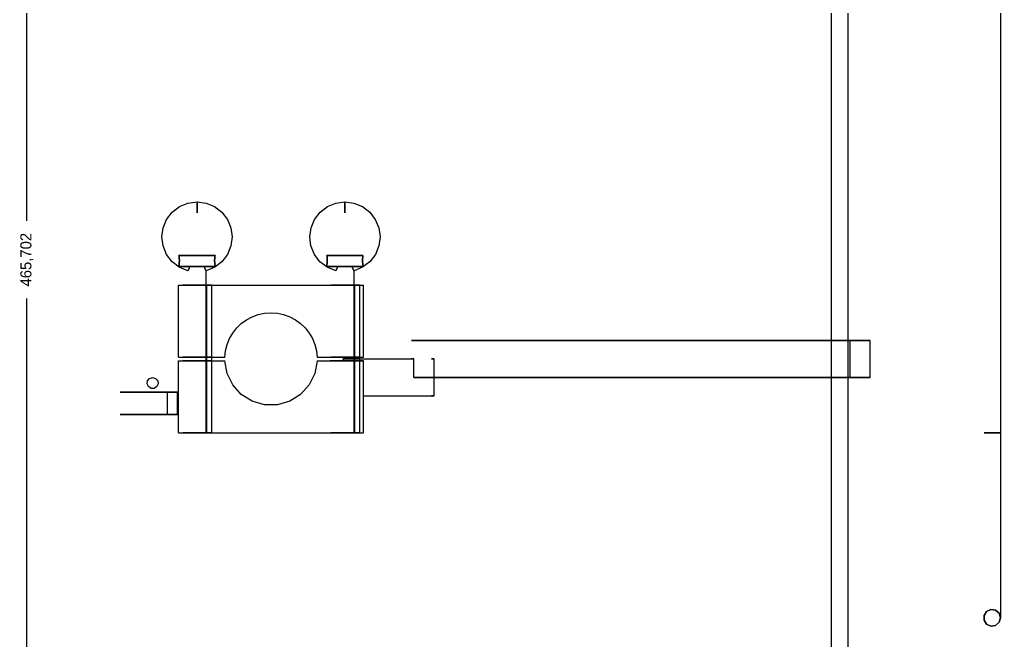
# Model space of a CAD drawing. Header units: millimetres. Extents: x -27 to 709, y -1034 to 466.
# Drawn here: x -27 to 238.2, y -797.8 to -629.9 of the extents above; entities that cross this region are included whole.
import ezdxf

# ---------------------------------------------------------------- set-up
doc = ezdxf.new("R2010")
doc.units = ezdxf.units.MM
doc.layers.add('DIMENSIONS', color=7, linetype='Continuous')
doc.layers.add('XZ_SIDE', color=7, linetype='Continuous')
doc.dimstyles.get("Standard").update_dxf_attribs({"dimtxt": 2.5, "dimasz": 2.5, "dimexe": 1.25, "dimexo": 0.625, "dimtad": 1, "dimcen": 2.5, "dimazin": 3, "dimtfac": 1, "dimtmove": 0, "dimatfit": 3})

# ---------------------------------------------------------------- blocks, each defined once
blk = doc.blocks.new('_CLOSEDFILLED')
at = {"color": 0, "linetype": 'BYBLOCK'}
blk.add_solid([(-1, 0.164), (0, 0), (-1, -0.164)], dxfattribs=at)
blk = doc.blocks.new('*D4')
for p, q in [((0, -462), (-25, -462)), ((-25, -684.35), (-25, -465)), ((-25, -924.7), (-25, -705.35)), ((0, -927.7), (-25, -927.7))]:
    blk.add_line(p, q)
at = {"layer": 'Defpoints'}
for p in [(0, -462), (-25, -927.7), (0, -927.7)]:
    blk.add_point(p, dxfattribs=at)
at = {"layer": 'DIMENSIONS', "xscale": 3, "yscale": 3}
for p, rotation in [((-25, -462), 90), ((-25, -927.7), 270)]:
    blk.add_blockref('_CLOSEDFILLED', p, dxfattribs=dict(at, rotation=rotation))
at = {"layer": 'DIMENSIONS', "insert": (-25, -694.85), "char_height": 3, "attachment_point": 5, "rotation": 90}
blk.add_mtext('465,702', dxfattribs=at)

msp = doc.modelspace()

# ---------------------------------------------------------------- linework, layer by layer
at = {"layer": 'XZ_SIDE'}
for points in [[(197, -521.702), (197, -821.702)], [(192.5, -540.802), (192.5, -802.602)], [(238.25, -581.702), (238.25, -741.702)], [(18.5, -697.8672), (16.2164, -696.9098), (14.2578, -695.3948), (12.7573, -693.4251), (11.8167, -691.1345), (11.5, -688.6787), (11.8287, -686.2245), (12.7805, -683.9386), (14.2907, -681.9763), (16.2567, -680.4709), (18.545, -679.5247), (21, -679.202)], [(21, -679.202), (21, -679.4401), (21, -680.0789), (21, -680.9155), (21, -681.6843), (21, -682.1412), (21, -682.1412), (21, -681.6843), (21, -680.9155), (21, -680.0789), (21, -679.4401), (21, -679.202)], [(21, -679.202), (23.455, -679.5247), (25.7433, -680.4709), (27.7093, -681.9763), (29.2195, -683.9386), (30.1713, -686.2245), (30.5, -688.6787), (30.1833, -691.1345), (29.2427, -693.4251), (27.7422, -695.3948), (25.7836, -696.9098), (23.5, -697.8672)], [(58.5, -697.8672), (56.2164, -696.9098), (54.2578, -695.3948), (52.7573, -693.4251), (51.8167, -691.1345), (51.5, -688.6787), (51.8287, -686.2245), (52.7805, -683.9386), (54.2907, -681.9763), (56.2567, -680.4709), (58.545, -679.5247), (61, -679.202)], [(61, -679.202), (61, -679.4401), (61, -680.0789), (61, -680.9155), (61, -681.6843), (61, -682.1412), (61, -682.1412), (61, -681.6843), (61, -680.9155), (61, -680.0789), (61, -679.4401), (61, -679.202)], [(61, -679.202), (63.455, -679.5247), (65.7433, -680.4709), (67.7093, -681.9763), (69.2195, -683.9386), (70.1713, -686.2245), (70.5, -688.6787), (70.1833, -691.1345), (69.2427, -693.4251), (67.7422, -695.3948), (65.7836, -696.9098), (63.5, -697.8672)], [(16.1234, -693.702), (16.1581, -693.9861), (16.1888, -694.284), (16.2128, -694.5926), (16.2273, -694.909), (16.2296, -695.229), (16.2175, -695.5465), (16.1906, -695.8519), (16.1511, -696.1329), (16.1046, -696.3759), (16.059, -696.5686), (16.0229, -696.702)], [(16.0229, -696.702), (16.059, -696.5686), (16.1046, -696.3759), (16.1511, -696.1329), (16.1906, -695.8519), (16.2175, -695.5465), (16.2296, -695.229), (16.2273, -694.909), (16.2128, -694.5926), (16.1888, -694.284), (16.1581, -693.9861), (16.1234, -693.702)], [(16.1234, -693.702), (16.3256, -693.702), (16.5074, -693.702), (16.6611, -693.702), (16.776, -693.702), (16.8386, -693.702), (16.8386, -693.702), (16.776, -693.702), (16.6611, -693.702), (16.5074, -693.702), (16.3256, -693.702), (16.1234, -693.702)], [(25.8766, -693.702), (25.463, -693.702), (24.7825, -693.702), (23.8759, -693.702), (22.7973, -693.702), (21.6113, -693.702), (20.3887, -693.702), (19.2027, -693.702), (18.1241, -693.702), (17.2175, -693.702), (16.537, -693.702), (16.1234, -693.702)], [(16.1234, -693.702), (16.537, -693.702), (17.2175, -693.702), (18.1241, -693.702), (19.2027, -693.702), (20.3887, -693.702), (21.6113, -693.702), (22.7973, -693.702), (23.8759, -693.702), (24.7825, -693.702), (25.463, -693.702), (25.8766, -693.702)], [(25.8766, -693.702), (25.6744, -693.702), (25.4926, -693.702), (25.3389, -693.702), (25.224, -693.702), (25.1614, -693.702), (25.1614, -693.702), (25.224, -693.702), (25.3389, -693.702), (25.4926, -693.702), (25.6744, -693.702), (25.8766, -693.702)], [(25.9771, -696.702), (25.941, -696.5686), (25.8954, -696.3759), (25.8489, -696.1329), (25.8094, -695.8519), (25.7825, -695.5465), (25.7704, -695.229), (25.7727, -694.909), (25.7872, -694.5926), (25.8112, -694.284), (25.8419, -693.9861), (25.8766, -693.702)], [(25.8766, -693.702), (25.8419, -693.9861), (25.8112, -694.284), (25.7872, -694.5926), (25.7727, -694.909), (25.7704, -695.229), (25.7825, -695.5465), (25.8094, -695.8519), (25.8489, -696.1329), (25.8954, -696.3759), (25.941, -696.5686), (25.9771, -696.702)], [(56.1234, -693.702), (56.1581, -693.9861), (56.1888, -694.284), (56.2128, -694.5926), (56.2273, -694.909), (56.2296, -695.229), (56.2175, -695.5465), (56.1906, -695.8519), (56.1511, -696.1329), (56.1046, -696.3759), (56.059, -696.5686), (56.0229, -696.702)], [(56.0229, -696.702), (56.059, -696.5686), (56.1046, -696.3759), (56.1511, -696.1329), (56.1906, -695.8519), (56.2175, -695.5465), (56.2296, -695.229), (56.2273, -694.909), (56.2128, -694.5926), (56.1888, -694.284), (56.1581, -693.9861), (56.1234, -693.702)], [(56.1234, -693.702), (56.3256, -693.702), (56.5074, -693.702), (56.6611, -693.702), (56.776, -693.702), (56.8386, -693.702), (56.8386, -693.702), (56.776, -693.702), (56.6611, -693.702), (56.5074, -693.702), (56.3256, -693.702), (56.1234, -693.702)], [(65.8766, -693.702), (65.463, -693.702), (64.7825, -693.702), (63.8759, -693.702), (62.7973, -693.702), (61.6113, -693.702), (60.3887, -693.702), (59.2027, -693.702), (58.1241, -693.702), (57.2175, -693.702), (56.537, -693.702), (56.1234, -693.702)], [(56.1234, -693.702), (56.537, -693.702), (57.2175, -693.702), (58.1241, -693.702), (59.2027, -693.702), (60.3887, -693.702), (61.6113, -693.702), (62.7973, -693.702), (63.8759, -693.702), (64.7825, -693.702), (65.463, -693.702), (65.8766, -693.702)], [(65.8766, -693.702), (65.6744, -693.702), (65.4926, -693.702), (65.3389, -693.702), (65.224, -693.702), (65.1614, -693.702), (65.1614, -693.702), (65.224, -693.702), (65.3389, -693.702), (65.4926, -693.702), (65.6744, -693.702), (65.8766, -693.702)], [(65.9771, -696.702), (65.941, -696.5686), (65.8954, -696.3759), (65.8489, -696.1329), (65.8094, -695.8519), (65.7825, -695.5465), (65.7704, -695.229), (65.7727, -694.909), (65.7872, -694.5926), (65.8112, -694.284), (65.8419, -693.9861), (65.8766, -693.702)], [(65.8766, -693.702), (65.8419, -693.9861), (65.8112, -694.284), (65.7872, -694.5926), (65.7727, -694.909), (65.7704, -695.229), (65.7825, -695.5465), (65.8094, -695.8519), (65.8489, -696.1329), (65.8954, -696.3759), (65.941, -696.5686), (65.9771, -696.702)], [(18.9844, -696.702), (18.691, -696.702), (18.3979, -696.702), (18.1056, -696.702), (17.8147, -696.702), (17.5261, -696.702), (17.2411, -696.702), (16.9621, -696.702), (16.6925, -696.702), (16.4384, -696.702), (16.2096, -696.702), (16.0229, -696.702)], [(25.9771, -696.702), (25.6726, -696.702), (25.0339, -696.702), (24.1069, -696.702), (22.9577, -696.702), (21.6685, -696.702), (20.3315, -696.702), (19.0423, -696.702), (17.8931, -696.702), (16.9661, -696.702), (16.3274, -696.702), (16.0229, -696.702)], [(16.0229, -696.702), (16.2096, -696.702), (16.4384, -696.702), (16.6925, -696.702), (16.9621, -696.702), (17.2411, -696.702), (17.5261, -696.702), (17.8147, -696.702), (18.1056, -696.702), (18.3979, -696.702), (18.691, -696.702), (18.9844, -696.702)], [(16.0229, -696.702), (16.3274, -696.702), (16.9661, -696.702), (17.8931, -696.702), (19.0423, -696.702), (20.3315, -696.702), (21.6685, -696.702), (22.9577, -696.702), (24.1069, -696.702), (25.0339, -696.702), (25.6726, -696.702), (25.9771, -696.702)], [(18.5, -697.8672), (18.5074, -697.8564), (18.5291, -697.8242), (18.564, -697.7712), (18.6102, -697.6981), (18.6652, -697.6057), (18.726, -697.4949), (18.7892, -697.3665), (18.851, -697.2214), (18.9071, -697.0607), (18.9529, -696.8866), (18.9844, -696.702)], [(18.9844, -696.702), (18.9529, -696.8866), (18.9071, -697.0607), (18.851, -697.2214), (18.7892, -697.3665), (18.726, -697.4949), (18.6652, -697.6057), (18.6102, -697.6981), (18.564, -697.7712), (18.5291, -697.8242), (18.5074, -697.8564), (18.5, -697.8672)], [(23.0156, -696.702), (22.7354, -696.702), (22.4049, -696.702), (22.0336, -696.702), (21.6324, -696.702), (21.2129, -696.702), (20.7871, -696.702), (20.3676, -696.702), (19.9664, -696.702), (19.5951, -696.702), (19.2646, -696.702), (18.9844, -696.702)], [(18.9844, -696.702), (19.2646, -696.702), (19.5951, -696.702), (19.9664, -696.702), (20.3676, -696.702), (20.7871, -696.702), (21.2129, -696.702), (21.6324, -696.702), (22.0336, -696.702), (22.4049, -696.702), (22.7354, -696.702), (23.0156, -696.702)], [(23.0156, -696.702), (23.0471, -696.8866), (23.0929, -697.0607), (23.149, -697.2214), (23.2108, -697.3665), (23.274, -697.4949), (23.3348, -697.6057), (23.3898, -697.6981), (23.436, -697.7712), (23.4709, -697.8242), (23.4926, -697.8564), (23.5, -697.8672)], [(23.5, -697.8672), (23.4926, -697.8564), (23.4709, -697.8242), (23.436, -697.7712), (23.3898, -697.6981), (23.3348, -697.6057), (23.274, -697.4949), (23.2108, -697.3665), (23.149, -697.2214), (23.0929, -697.0607), (23.0471, -696.8866), (23.0156, -696.702)], [(25.9771, -696.702), (25.7904, -696.702), (25.5616, -696.702), (25.3075, -696.702), (25.0379, -696.702), (24.7589, -696.702), (24.4739, -696.702), (24.1853, -696.702), (23.8944, -696.702), (23.6021, -696.702), (23.309, -696.702), (23.0156, -696.702)], [(23.0156, -696.702), (23.309, -696.702), (23.6021, -696.702), (23.8944, -696.702), (24.1853, -696.702), (24.4739, -696.702), (24.7589, -696.702), (25.0379, -696.702), (25.3075, -696.702), (25.5616, -696.702), (25.7904, -696.702), (25.9771, -696.702)], [(58.9844, -696.702), (58.691, -696.702), (58.3979, -696.702), (58.1056, -696.702), (57.8147, -696.702), (57.5261, -696.702), (57.2411, -696.702), (56.9621, -696.702), (56.6925, -696.702), (56.4384, -696.702), (56.2096, -696.702), (56.0229, -696.702)], [(65.9771, -696.702), (65.6726, -696.702), (65.0339, -696.702), (64.1069, -696.702), (62.9577, -696.702), (61.6685, -696.702), (60.3315, -696.702), (59.0423, -696.702), (57.8931, -696.702), (56.9661, -696.702), (56.3274, -696.702), (56.0229, -696.702)], [(56.0229, -696.702), (56.2096, -696.702), (56.4384, -696.702), (56.6925, -696.702), (56.9621, -696.702), (57.2411, -696.702), (57.5261, -696.702), (57.8147, -696.702), (58.1056, -696.702), (58.3979, -696.702), (58.691, -696.702), (58.9844, -696.702)], [(56.0229, -696.702), (56.3274, -696.702), (56.9661, -696.702), (57.8931, -696.702), (59.0423, -696.702), (60.3315, -696.702), (61.6685, -696.702), (62.9577, -696.702), (64.1069, -696.702), (65.0339, -696.702), (65.6726, -696.702), (65.9771, -696.702)], [(58.5, -697.8672), (58.5074, -697.8564), (58.5291, -697.8242), (58.564, -697.7712), (58.6102, -697.6981), (58.6652, -697.6057), (58.726, -697.4949), (58.7892, -697.3665), (58.851, -697.2214), (58.9071, -697.0607), (58.9529, -696.8866), (58.9844, -696.702)], [(58.9844, -696.702), (58.9529, -696.8866), (58.9071, -697.0607), (58.851, -697.2214), (58.7892, -697.3665), (58.726, -697.4949), (58.6652, -697.6057), (58.6102, -697.6981), (58.564, -697.7712), (58.5291, -697.8242), (58.5074, -697.8564), (58.5, -697.8672)], [(63.0156, -696.702), (62.7354, -696.702), (62.4049, -696.702), (62.0336, -696.702), (61.6324, -696.702), (61.2129, -696.702), (60.7871, -696.702), (60.3676, -696.702), (59.9664, -696.702), (59.5951, -696.702), (59.2646, -696.702), (58.9844, -696.702)], [(58.9844, -696.702), (59.2646, -696.702), (59.5951, -696.702), (59.9664, -696.702), (60.3676, -696.702), (60.7871, -696.702), (61.2129, -696.702), (61.6324, -696.702), (62.0336, -696.702), (62.4049, -696.702), (62.7354, -696.702), (63.0156, -696.702)], [(63.0156, -696.702), (63.0471, -696.8866), (63.0929, -697.0607), (63.149, -697.2214), (63.2108, -697.3665), (63.274, -697.4949), (63.3348, -697.6057), (63.3898, -697.6981), (63.436, -697.7712), (63.4709, -697.8242), (63.4926, -697.8564), (63.5, -697.8672)], [(63.5, -697.8672), (63.4926, -697.8564), (63.4709, -697.8242), (63.436, -697.7712), (63.3898, -697.6981), (63.3348, -697.6057), (63.274, -697.4949), (63.2108, -697.3665), (63.149, -697.2214), (63.0929, -697.0607), (63.0471, -696.8866), (63.0156, -696.702)], [(65.9771, -696.702), (65.7904, -696.702), (65.5616, -696.702), (65.3075, -696.702), (65.0379, -696.702), (64.7589, -696.702), (64.4739, -696.702), (64.1853, -696.702), (63.8944, -696.702), (63.6021, -696.702), (63.309, -696.702), (63.0156, -696.702)], [(63.0156, -696.702), (63.309, -696.702), (63.6021, -696.702), (63.8944, -696.702), (64.1853, -696.702), (64.4739, -696.702), (64.7589, -696.702), (65.0379, -696.702), (65.3075, -696.702), (65.5616, -696.702), (65.7904, -696.702), (65.9771, -696.702)], [(23.5, -741.702), (23.5, -697.8672)], [(63.5, -741.702), (63.5, -697.8672)], [(16, -721.202), (16, -701.702)], [(16, -721.202), (16, -701.702)], [(16, -701.702), (66, -701.702)], [(16, -701.702), (66, -701.702)], [(25, -701.702), (24.365, -701.702), (22.6617, -701.702), (20.4307, -701.702), (18.3806, -701.702), (17.162, -701.702), (17.162, -701.702), (18.3806, -701.702), (20.4307, -701.702), (22.6617, -701.702), (24.365, -701.702), (25, -701.702)], [(25, -701.702), (24.365, -701.702), (22.6617, -701.702), (20.4307, -701.702), (18.3806, -701.702), (17.162, -701.702), (17.162, -701.702), (18.3806, -701.702), (20.4307, -701.702), (22.6617, -701.702), (24.365, -701.702), (25, -701.702)], [(23.7, -701.702), (23.2714, -701.702), (22.1216, -701.702), (20.6157, -701.702), (19.2319, -701.702), (18.4094, -701.702), (18.4094, -701.702), (19.2319, -701.702), (20.6157, -701.702), (22.1216, -701.702), (23.2714, -701.702), (23.7, -701.702)], [(23.7, -741.702), (23.7, -701.702)], [(25, -721.202), (25, -701.702)], [(25, -741.702), (25, -701.702)], [(65, -701.702), (64.365, -701.702), (62.6617, -701.702), (60.4307, -701.702), (58.3806, -701.702), (57.162, -701.702), (57.162, -701.702), (58.3806, -701.702), (60.4307, -701.702), (62.6617, -701.702), (64.365, -701.702), (65, -701.702)], [(65, -701.702), (64.365, -701.702), (62.6617, -701.702), (60.4307, -701.702), (58.3806, -701.702), (57.162, -701.702), (57.162, -701.702), (58.3806, -701.702), (60.4307, -701.702), (62.6617, -701.702), (64.365, -701.702), (65, -701.702)], [(63.7, -701.702), (63.2714, -701.702), (62.1216, -701.702), (60.6157, -701.702), (59.2319, -701.702), (58.4094, -701.702), (58.4094, -701.702), (59.2319, -701.702), (60.6157, -701.702), (62.1216, -701.702), (63.2714, -701.702), (63.7, -701.702)], [(63.7, -741.702), (63.7, -701.702)], [(65, -721.202), (65, -701.702)], [(65, -741.702), (65, -701.702)], [(66, -721.202), (66, -701.702)], [(66, -721.202), (66, -701.702)], [(28.51, -721.202), (28.7001, -719.4743), (29.128, -717.7897), (29.7855, -716.1807), (30.6598, -714.6785), (31.734, -713.312), (32.9874, -712.1078), (34.3957, -711.0891), (35.9317, -710.2756), (37.5657, -709.683), (39.2661, -709.3228), (41, -709.202)], [(28.51, -721.202), (28.7001, -719.4743), (29.128, -717.7897), (29.7855, -716.1807), (30.6598, -714.6785), (31.734, -713.312), (32.9874, -712.1078), (34.3957, -711.0891), (35.9317, -710.2756), (37.5657, -709.683), (39.2661, -709.3228), (41, -709.202)], [(41, -709.202), (42.7339, -709.3228), (44.4343, -709.683), (46.0683, -710.2756), (47.6043, -711.0891), (49.0126, -712.1078), (50.266, -713.312), (51.3402, -714.6785), (52.2145, -716.1807), (52.872, -717.7897), (53.2999, -719.4743), (53.49, -721.202)], [(41, -709.202), (42.7339, -709.3228), (44.4343, -709.683), (46.0683, -710.2756), (47.6043, -711.0891), (49.0126, -712.1078), (50.266, -713.312), (51.3402, -714.6785), (52.2145, -716.1807), (52.872, -717.7897), (53.2999, -719.4743), (53.49, -721.202)], [(203, -716.702), (202.8644, -716.702), (202.4584, -716.702), (201.7836, -716.702), (200.843, -716.702), (199.6407, -716.702), (198.182, -716.702), (196.4732, -716.702), (194.5219, -716.702), (192.3365, -716.702), (189.9267, -716.702), (187.3029, -716.702), (184.4767, -716.702), (181.4603, -716.702), (178.267, -716.702), (174.9108, -716.702), (171.4063, -716.702), (167.7688, -716.702), (164.0142, -716.702), (160.1591, -716.702), (156.2201, -716.702), (152.2146, -716.702), (148.16, -716.702), (144.0742, -716.702), (139.9749, -716.702), (135.8801, -716.702), (131.8077, -716.702), (127.7754, -716.702), (123.801, -716.702), (119.9018, -716.702), (116.0949, -716.702), (112.3968, -716.702), (108.8239, -716.702), (105.3916, -716.702), (102.1151, -716.702), (99.0085, -716.702), (96.0856, -716.702), (93.3591, -716.702), (90.8409, -716.702), (88.5421, -716.702), (86.4726, -716.702), (84.6416, -716.702), (83.057, -716.702), (81.7258, -716.702), (80.6538, -716.702), (79.8456, -716.702), (79.3049, -716.702), (79.0339, -716.702), (79.0339, -716.702), (79.3049, -716.702), (79.8456, -716.702), (80.6538, -716.702), (81.7258, -716.702), (83.057, -716.702), (84.6416, -716.702), (86.4726, -716.702), (88.5421, -716.702), (90.8409, -716.702), (93.3591, -716.702), (96.0856, -716.702), (99.0085, -716.702), (102.1151, -716.702), (105.3916, -716.702), (108.8239, -716.702), (112.3968, -716.702), (116.0949, -716.702), (119.9018, -716.702), (123.801, -716.702), (127.7754, -716.702), (131.8077, -716.702), (135.8801, -716.702), (139.9749, -716.702), (144.0742, -716.702), (148.16, -716.702), (152.2146, -716.702), (156.2201, -716.702), (160.1591, -716.702), (164.0142, -716.702), (167.7688, -716.702), (171.4063, -716.702), (174.9108, -716.702), (178.267, -716.702), (181.4603, -716.702), (184.4767, -716.702), (187.3029, -716.702), (189.9267, -716.702), (192.3365, -716.702), (194.5219, -716.702), (196.4732, -716.702), (198.182, -716.702), (199.6407, -716.702), (200.843, -716.702), (201.7836, -716.702), (202.4584, -716.702), (202.8644, -716.702), (203, -716.702)], [(197.6, -716.702), (197.459, -716.702), (197.0367, -716.702), (196.3353, -716.702), (195.3582, -716.702), (194.1103, -716.702), (192.5978, -716.702), (190.8282, -716.702), (188.8104, -716.702), (186.5544, -716.702), (184.0714, -716.702), (181.3739, -716.702), (178.4752, -716.702), (175.3898, -716.702), (172.1331, -716.702), (168.7213, -716.702), (165.1714, -716.702), (161.5011, -716.702), (157.7286, -716.702), (153.8728, -716.702), (149.9528, -716.702), (145.9883, -716.702), (141.9989, -716.702), (138.0045, -716.702), (134.0251, -716.702), (130.0804, -716.702), (126.1901, -716.702), (122.3736, -716.702), (118.6498, -716.702), (115.0375, -716.702), (111.5544, -716.702), (108.2181, -716.702), (105.0451, -716.702), (102.0512, -716.702), (99.2514, -716.702), (96.6595, -716.702), (94.2885, -716.702), (92.1503, -716.702), (90.2554, -716.702), (88.6134, -716.702), (87.2323, -716.702), (86.1191, -716.702), (85.2793, -716.702), (84.7171, -716.702), (84.4353, -716.702), (84.4353, -716.702), (84.7171, -716.702), (85.2793, -716.702), (86.1191, -716.702), (87.2323, -716.702), (88.6134, -716.702), (90.2554, -716.702), (92.1503, -716.702), (94.2885, -716.702), (96.6595, -716.702), (99.2514, -716.702), (102.0512, -716.702), (105.0451, -716.702), (108.2181, -716.702), (111.5544, -716.702), (115.0375, -716.702), (118.6498, -716.702), (122.3736, -716.702), (126.1901, -716.702), (130.0804, -716.702), (134.0251, -716.702), (138.0045, -716.702), (141.9989, -716.702), (145.9883, -716.702), (149.9528, -716.702), (153.8728, -716.702), (157.7286, -716.702), (161.5011, -716.702), (165.1714, -716.702), (168.7213, -716.702), (172.1331, -716.702), (175.3898, -716.702), (178.4752, -716.702), (181.3739, -716.702), (184.0714, -716.702), (186.5544, -716.702), (188.8104, -716.702), (190.8282, -716.702), (192.5978, -716.702), (194.1103, -716.702), (195.3582, -716.702), (196.3353, -716.702), (197.0367, -716.702), (197.459, -716.702), (197.6, -716.702)], [(197.6, -726.702), (197.6, -716.702)], [(203, -726.702), (203, -716.702)], [(16, -721.202), (28.51, -721.202)], [(16, -721.202), (28.51, -721.202)], [(25, -721.202), (24.365, -721.202), (22.6617, -721.202), (20.4307, -721.202), (18.3806, -721.202), (17.162, -721.202), (17.162, -721.202), (18.3806, -721.202), (20.4307, -721.202), (22.6617, -721.202), (24.365, -721.202), (25, -721.202)], [(53.49, -721.202), (66, -721.202)], [(53.49, -721.202), (66, -721.202)], [(65, -721.202), (64.365, -721.202), (62.6617, -721.202), (60.4307, -721.202), (58.3806, -721.202), (57.162, -721.202), (57.162, -721.202), (58.3806, -721.202), (60.4307, -721.202), (62.6617, -721.202), (64.365, -721.202), (65, -721.202)], [(16, -741.702), (16, -722.202)], [(16, -741.702), (16, -722.202)], [(16, -722.202), (28.51, -722.202)], [(16, -722.202), (28.51, -722.202)], [(25, -722.202), (24.365, -722.202), (22.6617, -722.202), (20.4307, -722.202), (18.3806, -722.202), (17.162, -722.202), (17.162, -722.202), (18.3806, -722.202), (20.4307, -722.202), (22.6617, -722.202), (24.365, -722.202), (25, -722.202)], [(25, -741.702), (25, -722.202)], [(53.49, -722.202), (52.872, -725.6143), (51.3402, -728.7255), (49.0126, -731.2962), (46.0683, -733.1284), (42.7339, -734.0812), (39.2661, -734.0812), (35.9317, -733.1284), (32.9874, -731.2962), (30.6598, -728.7255), (29.128, -725.6143), (28.51, -722.202)], [(53.49, -722.202), (52.872, -725.6143), (51.3402, -728.7255), (49.0126, -731.2962), (46.0683, -733.1284), (42.7339, -734.0812), (39.2661, -734.0812), (35.9317, -733.1284), (32.9874, -731.2962), (30.6598, -728.7255), (29.128, -725.6143), (28.51, -722.202)], [(53.49, -722.202), (66, -722.202)], [(53.49, -722.202), (66, -722.202)], [(60.5, -722.202), (59.4861, -722.202), (58.5762, -722.202), (57.8328, -722.202), (57.3068, -722.202), (57.0345, -722.202), (57.0345, -722.202), (57.3068, -722.202), (57.8328, -722.202), (58.5762, -722.202), (59.4861, -722.202), (60.5, -722.202)], [(65, -721.702), (64.9525, -721.702), (64.8113, -721.702), (64.5796, -721.702), (64.263, -721.702), (63.869, -721.702), (63.4068, -721.702), (62.8876, -721.702), (62.3236, -721.702), (61.7282, -721.702), (61.1154, -721.702), (60.5, -721.702)], [(60.5, -722.202), (60.5, -721.702)], [(60.5, -722.202), (60.5, -721.702)], [(60.5, -721.702), (61.1154, -721.702), (61.7282, -721.702), (62.3236, -721.702), (62.8876, -721.702), (63.4068, -721.702), (63.869, -721.702), (64.263, -721.702), (64.5796, -721.702), (64.8113, -721.702), (64.9525, -721.702), (65, -721.702)], [(60.5, -721.702), (79.6567, -721.702)], [(60.5, -722.202), (60.5, -721.702)], [(60.5, -721.702), (79.6567, -721.702)], [(60.5, -722.202), (60.5, -721.702)], [(66, -722.202), (60.5, -722.202)], [(66, -722.202), (60.5, -722.202)], [(65, -741.702), (65, -721.702)], [(66, -741.702), (66, -722.202)], [(66, -741.702), (66, -722.202)], [(66, -731.702), (66, -722.202)], [(66, -731.702), (66, -722.202)], [(79.6567, -721.702), (79.4399, -721.702), (79.2662, -721.702), (79.1359, -721.702), (79.0489, -721.702), (79.0054, -721.702), (79.0054, -721.702), (79.0489, -721.702), (79.1359, -721.702), (79.2662, -721.702), (79.4399, -721.702), (79.6567, -721.702)], [(79.6567, -726.702), (79.6567, -721.702)], [(79.6567, -726.702), (79.6567, -721.702)], [(85.1201, -721.702), (84.8824, -721.702), (84.692, -721.702), (84.549, -721.702), (84.4537, -721.702), (84.406, -721.702), (84.406, -721.702), (84.4537, -721.702), (84.549, -721.702), (84.692, -721.702), (84.8824, -721.702), (85.1201, -721.702)], [(85.1201, -726.702), (85.1201, -721.702)], [(85.1201, -726.702), (85.1201, -721.702)], [(9, -726.702), (9.811, -726.9401), (10.3644, -727.5789), (10.4847, -728.4155), (10.1336, -729.1843), (9.4226, -729.6412), (8.5774, -729.6412), (7.8664, -729.1843), (7.5153, -728.4155), (7.6356, -727.5789), (8.189, -726.9401), (9, -726.702)], [(9, -726.702), (9.811, -726.9401), (10.3644, -727.5789), (10.4847, -728.4155), (10.1336, -729.1843), (9.4226, -729.6412), (8.5774, -729.6412), (7.8664, -729.1843), (7.5153, -728.4155), (7.6356, -727.5789), (8.189, -726.9401), (9, -726.702)], [(85.1201, -726.702), (79.6567, -726.702)], [(85.1201, -726.702), (79.6567, -726.702)], [(79.6567, -726.702), (80.3546, -726.702), (81.2988, -726.702), (82.4855, -726.702), (83.9099, -726.702), (85.5661, -726.702), (87.4476, -726.702), (89.5465, -726.702), (91.8544, -726.702), (94.362, -726.702), (97.059, -726.702), (99.9344, -726.702), (102.9767, -726.702), (106.1734, -726.702), (109.5116, -726.702), (112.9776, -726.702), (116.5575, -726.702), (120.2367, -726.702), (124.0002, -726.702), (127.8327, -726.702), (131.7188, -726.702), (135.6425, -726.702), (139.588, -726.702), (143.5392, -726.702), (147.4801, -726.702), (151.3947, -726.702), (155.2671, -726.702), (159.0815, -726.702), (162.8225, -726.702), (166.4748, -726.702), (170.0237, -726.702), (173.4547, -726.702), (176.7538, -726.702), (179.9078, -726.702), (182.9037, -726.702), (185.7294, -726.702), (188.3734, -726.702), (190.825, -726.702), (193.0742, -726.702), (195.1119, -726.702), (196.9298, -726.702), (198.5205, -726.702), (199.8776, -726.702), (200.9956, -726.702), (201.8698, -726.702), (202.4969, -726.702), (202.8741, -726.702), (203, -726.702)], [(203, -726.702), (202.8741, -726.702), (202.4969, -726.702), (201.8698, -726.702), (200.9956, -726.702), (199.8776, -726.702), (198.5205, -726.702), (196.9298, -726.702), (195.1119, -726.702), (193.0742, -726.702), (190.825, -726.702), (188.3734, -726.702), (185.7294, -726.702), (182.9037, -726.702), (179.9078, -726.702), (176.7538, -726.702), (173.4547, -726.702), (170.0237, -726.702), (166.4748, -726.702), (162.8225, -726.702), (159.0815, -726.702), (155.2671, -726.702), (151.3947, -726.702), (147.4801, -726.702), (143.5392, -726.702), (139.588, -726.702), (135.6425, -726.702), (131.7188, -726.702), (127.8327, -726.702), (124.0002, -726.702), (120.2367, -726.702), (116.5575, -726.702), (112.9776, -726.702), (109.5116, -726.702), (106.1734, -726.702), (102.9767, -726.702), (99.9344, -726.702), (97.059, -726.702), (94.362, -726.702), (91.8544, -726.702), (89.5465, -726.702), (87.4476, -726.702), (85.5661, -726.702), (83.9099, -726.702), (82.4855, -726.702), (81.2988, -726.702), (80.3546, -726.702), (79.6567, -726.702)], [(85.1201, -731.702), (85.1201, -726.702)], [(85.1201, -731.702), (85.1201, -726.702)], [(85.1201, -726.702), (85.8781, -726.702), (86.901, -726.702), (88.1839, -726.702), (89.7208, -726.702), (91.5041, -726.702), (93.5254, -726.702), (95.7749, -726.702), (98.2417, -726.702), (100.9142, -726.702), (103.7793, -726.702), (106.8233, -726.702), (110.0316, -726.702), (113.3888, -726.702), (116.8788, -726.702), (120.4846, -726.702), (124.1891, -726.702), (127.9744, -726.702), (131.8223, -726.702), (135.7143, -726.702), (139.6318, -726.702), (143.5558, -726.702), (147.4675, -726.702), (151.3482, -726.702), (155.1791, -726.702), (158.9418, -726.702), (162.6183, -726.702), (166.1909, -726.702), (169.6423, -726.702), (172.9561, -726.702), (176.1163, -726.702), (179.1077, -726.702), (181.9159, -726.702), (184.5274, -726.702), (186.9297, -726.702), (189.1111, -726.702), (191.0613, -726.702), (192.7709, -726.702), (194.2316, -726.702), (195.4364, -726.702), (196.3796, -726.702), (197.0565, -726.702), (197.464, -726.702), (197.6, -726.702)], [(197.6, -726.702), (197.464, -726.702), (197.0565, -726.702), (196.3796, -726.702), (195.4364, -726.702), (194.2316, -726.702), (192.7709, -726.702), (191.0613, -726.702), (189.1111, -726.702), (186.9297, -726.702), (184.5274, -726.702), (181.9159, -726.702), (179.1077, -726.702), (176.1163, -726.702), (172.9561, -726.702), (169.6423, -726.702), (166.1909, -726.702), (162.6183, -726.702), (158.9418, -726.702), (155.1791, -726.702), (151.3482, -726.702), (147.4675, -726.702), (143.5558, -726.702), (139.6318, -726.702), (135.7143, -726.702), (131.8223, -726.702), (127.9744, -726.702), (124.1891, -726.702), (120.4846, -726.702), (116.8788, -726.702), (113.3888, -726.702), (110.0316, -726.702), (106.8233, -726.702), (103.7793, -726.702), (100.9142, -726.702), (98.2417, -726.702), (95.7749, -726.702), (93.5254, -726.702), (91.5041, -726.702), (89.7208, -726.702), (88.1839, -726.702), (86.901, -726.702), (85.8781, -726.702), (85.1201, -726.702)], [(15.7082, -730.702), (12.5259, -730.702), (8.6763, -730.702), (4.888, -730.702), (1.8778, -730.702), (0.2155, -730.702), (0.2155, -730.702), (1.8778, -730.702), (4.888, -730.702), (8.6763, -730.702), (12.5259, -730.702), (15.7082, -730.702)], [(13, -730.702), (12.365, -730.702), (10.6617, -730.702), (8.4307, -730.702), (6.3806, -730.702), (5.162, -730.702), (5.162, -730.702), (6.3806, -730.702), (8.4307, -730.702), (10.6617, -730.702), (12.365, -730.702), (13, -730.702)], [(13, -736.702), (13, -730.702)], [(15.7082, -730.702), (16, -730.702)], [(15.7082, -736.702), (15.7082, -730.702)], [(15.7082, -730.702), (16, -730.702)], [(15.7082, -736.702), (15.7082, -730.702)], [(16, -736.702), (16, -730.702)], [(16, -736.702), (16, -730.702)], [(66, -731.702), (85.1201, -731.702)], [(66, -731.702), (85.1201, -731.702)], [(85.1201, -731.702), (84.8824, -731.702), (84.692, -731.702), (84.549, -731.702), (84.4537, -731.702), (84.406, -731.702), (84.406, -731.702), (84.4537, -731.702), (84.549, -731.702), (84.692, -731.702), (84.8824, -731.702), (85.1201, -731.702)], [(15.7082, -736.702), (12.5259, -736.702), (8.6763, -736.702), (4.888, -736.702), (1.8778, -736.702), (0.2155, -736.702), (0.2155, -736.702), (1.8778, -736.702), (4.888, -736.702), (8.6763, -736.702), (12.5259, -736.702), (15.7082, -736.702)], [(13, -736.702), (12.365, -736.702), (10.6617, -736.702), (8.4307, -736.702), (6.3806, -736.702), (5.162, -736.702), (5.162, -736.702), (6.3806, -736.702), (8.4307, -736.702), (10.6617, -736.702), (12.365, -736.702), (13, -736.702)], [(15.7082, -736.702), (16, -736.702)], [(15.7082, -736.702), (16, -736.702)], [(16, -741.702), (66, -741.702)], [(16, -741.702), (66, -741.702)], [(25, -741.702), (24.365, -741.702), (22.6617, -741.702), (20.4307, -741.702), (18.3806, -741.702), (17.162, -741.702), (17.162, -741.702), (18.3806, -741.702), (20.4307, -741.702), (22.6617, -741.702), (24.365, -741.702), (25, -741.702)], [(25, -741.702), (24.365, -741.702), (22.6617, -741.702), (20.4307, -741.702), (18.3806, -741.702), (17.162, -741.702), (17.162, -741.702), (18.3806, -741.702), (20.4307, -741.702), (22.6617, -741.702), (24.365, -741.702), (25, -741.702)], [(23.7, -741.702), (23.2714, -741.702), (22.1216, -741.702), (20.6157, -741.702), (19.2319, -741.702), (18.4094, -741.702), (18.4094, -741.702), (19.2319, -741.702), (20.6157, -741.702), (22.1216, -741.702), (23.2714, -741.702), (23.7, -741.702)], [(23.5, -741.702), (23.1031, -741.702), (22.0385, -741.702), (20.6442, -741.702), (19.3628, -741.702), (18.6013, -741.702), (18.6013, -741.702), (19.3628, -741.702), (20.6442, -741.702), (22.0385, -741.702), (23.1031, -741.702), (23.5, -741.702)], [(65, -741.702), (64.365, -741.702), (62.6617, -741.702), (60.4307, -741.702), (58.3806, -741.702), (57.162, -741.702), (57.162, -741.702), (58.3806, -741.702), (60.4307, -741.702), (62.6617, -741.702), (64.365, -741.702), (65, -741.702)], [(65, -741.702), (64.365, -741.702), (62.6617, -741.702), (60.4307, -741.702), (58.3806, -741.702), (57.162, -741.702), (57.162, -741.702), (58.3806, -741.702), (60.4307, -741.702), (62.6617, -741.702), (64.365, -741.702), (65, -741.702)], [(63.7, -741.702), (63.2714, -741.702), (62.1216, -741.702), (60.6157, -741.702), (59.2319, -741.702), (58.4094, -741.702), (58.4094, -741.702), (59.2319, -741.702), (60.6157, -741.702), (62.1216, -741.702), (63.2714, -741.702), (63.7, -741.702)], [(63.5, -741.702), (63.1031, -741.702), (62.0385, -741.702), (60.6442, -741.702), (59.3628, -741.702), (58.6013, -741.702), (58.6013, -741.702), (59.3628, -741.702), (60.6442, -741.702), (62.0385, -741.702), (63.1031, -741.702), (63.5, -741.702)], [(238.25, -741.702), (237.8928, -741.702), (236.9347, -741.702), (235.6798, -741.702), (234.5266, -741.702), (233.8411, -741.702), (233.8411, -741.702), (234.5266, -741.702), (235.6798, -741.702), (236.9347, -741.702), (237.8928, -741.702), (238.25, -741.702)], [(238.25, -741.702), (238.25, -745.625), (238.25, -749.5237), (238.25, -753.3743), (238.25, -757.1528), (238.25, -760.8362), (238.25, -764.4015), (238.25, -767.8269), (238.25, -771.0913), (238.25, -774.1744), (238.25, -777.0573), (238.25, -779.7223), (238.25, -782.1528), (238.25, -784.334), (238.25, -786.2523), (238.25, -787.896), (238.25, -789.2548), (238.25, -790.3205), (238.25, -791.0864), (238.25, -791.5479), (238.25, -791.702)], [(238.25, -791.702), (237.8928, -790.4856), (236.9347, -789.6553), (235.6798, -789.4749), (234.5266, -790.0016), (233.8411, -791.0681), (233.8411, -792.3359), (234.5266, -793.4024), (235.6798, -793.9291), (236.9347, -793.7487), (237.8928, -792.9184), (238.25, -791.702)], [(238.25, -791.702), (237.8928, -792.9184), (236.9347, -793.7487), (235.6798, -793.9291), (234.5266, -793.4024), (233.8411, -792.3359), (233.8411, -791.0681), (234.5266, -790.0016), (235.6798, -789.4749), (236.9347, -789.6553), (237.8928, -790.4856), (238.25, -791.702)]]:
    msp.add_lwpolyline(points, dxfattribs=at)

# ---------------------------------------------------------------- dimensions: what is measured, and where the dimension line sits
at = {"layer": 'DIMENSIONS'}
dim = msp.add_linear_dim(base=(-25, -927.702), p1=(0, -927.702), p2=(0, -462), angle=90, dimstyle='Standard', override={"dimtxt": 3, "dimasz": 3, "dimdec": 3}, dxfattribs=at)
dim.commit()
dim.dimension.update_dxf_attribs({"geometry": '*D4', "text_midpoint": (-25, -694.851)})

doc.saveas('drawing.dxf')
